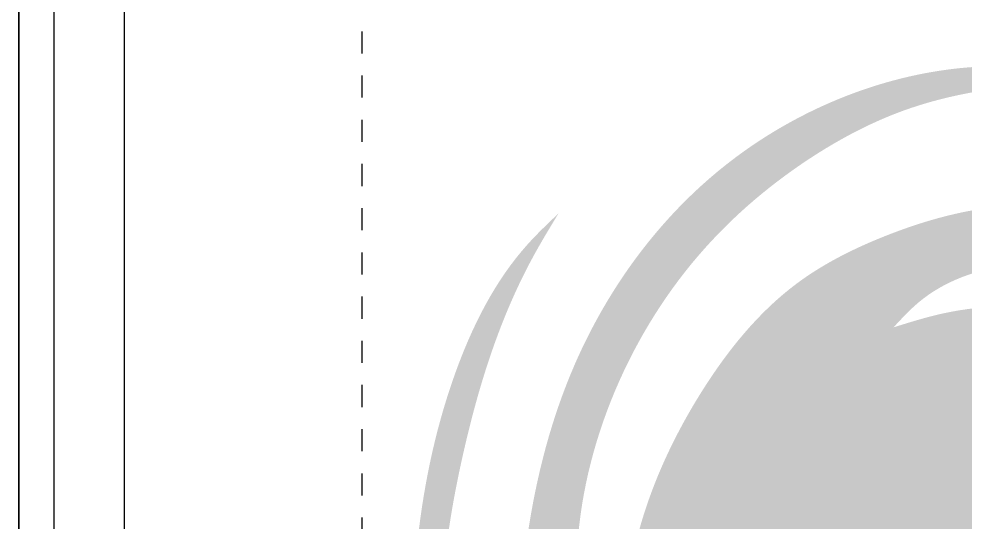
# Model space of a CAD drawing. Header units: inches. Extents: x 1062 to 6528, y -11616 to 5280.
# Drawn here: x 4770 to 4824, y -11034.2 to -11005.5 of the extents above; entities that cross this region are included whole.
import ezdxf
from ezdxf.enums import TextEntityAlignment as Align

# ---------------------------------------------------------------- set-up
doc = ezdxf.new("R2010")
doc.units = ezdxf.units.IN
doc.header["$LTSCALE"] = 24
doc.header["$MEASUREMENT"] = 0
doc.linetypes.add('DASH', pattern=[0.1236, 0.0618, -0.0618])
doc.linetypes.add('HIDDEN', pattern=[0.375, 0.25, -0.125])
doc.layers.get('Defpoints').update_dxf_attribs({"color": 3, "linetype": 'HIDDEN'})
doc.layers.add('TB', color=5, linetype='CONTINUOUS')
doc.styles.add('ROMANT', font='times.ttf')

# ---------------------------------------------------------------- blocks, each defined once
blk = doc.blocks.new('CAMDEN LOGO')
at = {"layer": 'TB'}
h = blk.add_hatch(color=256, dxfattribs=at)
h.dxf.hatch_style = 1
h.set_gradient(color1=(250, 225, 10), color2=(245, 150, 35))
edge = h.paths.add_edge_path()
edge.add_spline(control_points=[(-104.0487113974696, 1.575065348237473), (-104.9718301570247, 3.082809518584639), (-107.1579484338708, 7.168113091031927), (-107.1439840556841, 17.40014546029639), (-99.05063602645896, 27.16933807170105), (-87.94977270007985, 32.34667531832892), (-75.87867618982818, 35.98180900322845), (-62.66388371236917, 34.16784673150372), (-52.2683808809943, 30.90026714741825), (-47.31230655112267, 27.89177769104933), (-46.34281097610528, 27.30326407698718), (-47.01999967192842, 28.01810759917717), (-49.97850749630743, 31.14112215428409), (-57.68834249238353, 34.97640531428991), (-69.35304270701909, 37.31723430295878), (-84.27889417583174, 37.16995153377562), (-98.53171561977797, 31.56137267336666), (-107.9017402499667, 21.80695055795908), (-112.5364916327289, 10.66099282681105), (-110.664775794462, -1.402940071368079), (-103.2700109162752, -11.57068893866986), (-92.27394018088216, -15.79112958407572), (-82.63825105634987, -17.02865135807062), (-78.01099622978018, -14.27156376852432), (-77.2227345901365, -13.80188866623772), (-77.48010269838687, -14.46468348158677), (-78.75317059182998, -17.7431891406388), (-87.59419261009134, -19.24096880890104), (-97.3538225092725, -19.51344240135452), (-108.0225382188246, -14.83040755890713), (-113.6263857560789, -8.41675569502118), (-117.5428030484409, -2.542689046259198), (-119.0193857260292, 3.636882633652505), (-119.6476470503749, 8.38655774878626), (-120.2547227673667, 11.25257365343256), (-120.6939423424328, 8.11628282672396), (-121.5726702840266, -0.6445271279365841), (-114.4144410480121, -13.02581613124508), (-103.6429310539452, -21.10393595604185), (-91.49455180945279, -24.0301769363131), (-79.69734319713916, -23.75749046057703), (-68.98343448111609, -18.59937411117275), (-61.43880370107127, -11.86646911080905), (-60.5158627878418, -6.008379838545039), (-60.13185158222859, -3.57098445192284), (-59.77486280530047, -4.871488134402654), (-58.49910748869661, -9.519041767500966), (-62.60821523115646, -18.52868577572562), (-71.6291359297229, -25.49793374079238), (-83.68317644727722, -29.22680490859673), (-96.74842820399954, -29.18641476230178), (-108.6784028150842, -25.15244775727709), (-117.751443893063, -18.96250012685491), (-124.2287047255331, -12.23735501337151), (-127.4591840608928, -4.131140394516223), (-129.815031853951, 2.396361304711689), (-130.4136273457734, 6.478324750638166), (-130.6381945796702, 8.00970153586374), (-130.7085976370518, 4.241797960175205), (-130.9387133155278, -8.073770709748516), (-117.3089319835826, -25.57429418894705), (-96.60169597088043, -32.5666604261194), (-79.38526264757911, -31.81690106550437), (-64.80183014800059, -26.53704027467697), (-55.71629529906386, -17.36134512287325), (-52.44709381221492, -6.816871628976656), (-52.33789293118571, -0.4572397847616401), (-53.64360934336401, 3.717275115053184), (-53.9831591908287, 4.802852262014966), (-53.41145598650655, 4.275146164732604), (-49.33803915735189, 0.5152111472887952), (-49.078143329466, -10.4655135130138), (-54.75333773189595, -22.12188970181231), (-63.85791180645447, -30.65722181721159), (-79.01700968024943, -36.85181006143128), (-90.70766841645491, -37.15754093000058), (-98.6166050052725, -37.36437324863377), (-97.34110811751634, -37.67048462816811), (-90.5369269251496, -39.02065971974352), (-77.97499840383443, -38.15495416104622), (-63.33878155625189, -33.24465017702838), (-53.24861457307998, -24.89530287330118), (-47.70511427122347, -16.03202730467936), (-45.74124352787385, -8.404862062616445), (-45.6902113963215, -1.242377046174482), (-47.52722577363602, 5.141761726021201), (-51.17562102190641, 12.45615568137455), (-58.01760282174382, 17.93380266588051), (-64.82887271064828, 21.22223488184883), (-72.08403602026374, 23.04047364609616), (-79.24279115936042, 23.12206070972459), (-84.61239773445413, 21.1407273967051), (-86.96643809246234, 20.27210908802894), (-86.65008181606663, 20.7575101164617), (-84.70717653342035, 23.73860545961898), (-78.51203185168833, 25.14112707750675), (-66.34328898637523, 27.19910345973463), (-52.44160170268242, 22.11573252047916), (-43.27812289036137, 11.98771681434474), (-37.5952360450101, 1.556772998648086), (-37.47115477309762, -6.754701084199695), (-37.38644415589806, -12.42896673718016), (-36.78993935753169, -8.30585259562443), (-35.35003640937157, 1.646932737029289), (-41.73237595101546, 16.96589776597253), (-54.65046254386107, 26.38435046376301), (-68.33126075804739, 29.91780667913238), (-82.18231701461082, 30.33636884777113), (-95.147842655143, 24.57284539657562), (-105.245480723127, 14.11726123145755), (-104.4283708762505, 5.553913610553337), (-104.0487113974696, 1.57506534823753)], knot_values=[0, 0, 0, 0, 0.2539212601965443, 0.6880115684097693, 1.378557644176039, 1.970020495167448, 2.457994727874214, 3.185080201629687, 3.861329455359941, 4.025786424459399, 4.025786424459399, 4.025786424459399, 4.168434932947581, 4.64899046064908, 5.238203690442017, 5.889049534471864, 6.795268517645534, 7.372218833722621, 7.810098835222714, 8.503978990727159, 9.040838883899657, 9.549919992423632, 10.19395368484348, 10.32619331894886, 10.32619331894886, 10.32619331894886, 10.42680854439357, 10.82388518129929, 11.428394935145, 11.9058018026586, 12.43954263047161, 12.64938108306924, 12.91949341874636, 13.34658096896265, 13.34658096896265, 13.34658096896265, 13.79847373048082, 14.60888310301004, 15.27993529982947, 15.71511612831721, 16.4028103329623, 16.93900686455049, 17.43040966805254, 17.78055585659535, 17.78055585659535, 17.78055585659535, 17.97381775255472, 18.47120751626061, 19.08084484966765, 19.59741921775392, 20.27492229221148, 20.94503367422, 21.39030952247582, 21.86440316550595, 22.27166236253688, 22.64513761821929, 22.86937282858108, 22.86937282858108, 22.86937282858108, 23.41028819392869, 24.63737994254708, 25.73727139886262, 26.48945875619255, 27.09635278609876, 27.96641404558252, 28.2226792917892, 28.69208641974458, 28.85705499195316, 28.85705499195316, 28.85705499195316, 28.96915924348052, 29.65580396054148, 30.19773515649829, 30.86177582364666, 31.40521288884203, 32.54173459010231, 32.54173459010231, 32.54173459010231, 32.73188825269294, 33.55611572037366, 34.32366654547305, 34.94683240477469, 35.41438561974661, 35.81968396922051, 36.07351835161049, 36.44584284117739, 36.77372105294523, 37.24446619307712, 37.68319581295061, 37.86439471151132, 38.32892133260582, 38.69154457968637, 38.69154457968637, 38.69154457968637, 38.77480687917226, 39.20290083712852, 39.5149623761065, 40.60247358173598, 41.11575275119588, 41.49057130223693, 42.29703771808225, 42.29703771808225, 42.29703771808225, 42.89616943579875, 43.74328178693219, 44.54690196356752, 45.12720652916736, 45.78138505918486, 46.5118221350279, 47.15290589619058, 47.70929707646691, 47.70929707646691, 47.70929707646691, 47.70929707646691], degree=3, periodic=0)
at = {"layer": 'Defpoints', "linetype": 'DASH'}
blk.add_lwpolyline([(-132, 40.5), (-132, -40.5), (132, -40.5), (132, 40.5)], close=True, dxfattribs=at)
blk = doc.blocks.new('TB CAMDEN 11X17')
at = {"layer": 'TB', "color": 2}
blk.add_line((-126, 18), (-126, 1038), dxfattribs=at)
for points in [[(-126, 18), (-18, 18), (-18, 1038), (-126, 1038)], [(-124, 20), (-20, 20), (-20, 1036), (-124, 1036)]]:
    blk.add_lwpolyline(points, close=True, dxfattribs=at)
at = {"layer": 'TB', "color": 6}
blk.add_lwpolyline([(-120, 24), (-24, 24), (-24, 1032), (-120, 1032)], close=True, dxfattribs=at)
at = {"layer": 'TB', "linetype": 'DASH', "xscale": 0.85, "yscale": 0.85, "zscale": 0.85, "rotation": 90}
blk.add_blockref('CAMDEN LOGO', (-72.00000000000045, 638.8000000000002), dxfattribs=at)
at = {"layer": 'TB', "color": 6, "style": 'ROMANT'}
for tag, p in [('S.NAME.1', (-87, 440.4250000000006)), ('S.NAME.2', (-69, 440.4250000000006)), ('S.NAME.3', (-51, 440.4250000000006))]:
    blk.add_attdef(tag, text='', height=12, rotation=90, dxfattribs=at).set_placement(p, align=Align.MIDDLE_CENTER)
for tag, p in [('SCALE', (-72, 113.5)), ('S.NUMBER', (-72, 37.5))]:
    blk.add_attdef(tag, text='', height=8, dxfattribs=at).set_placement(p, align=Align.MIDDLE_CENTER)

msp = doc.modelspace()

# ---------------------------------------------------------------- block references
at = {"layer": 'TB'}
msp.add_blockref('TB CAMDEN 11X17', (4895.999999999996, -11616), dxfattribs=at)

doc.saveas('drawing.dxf')
